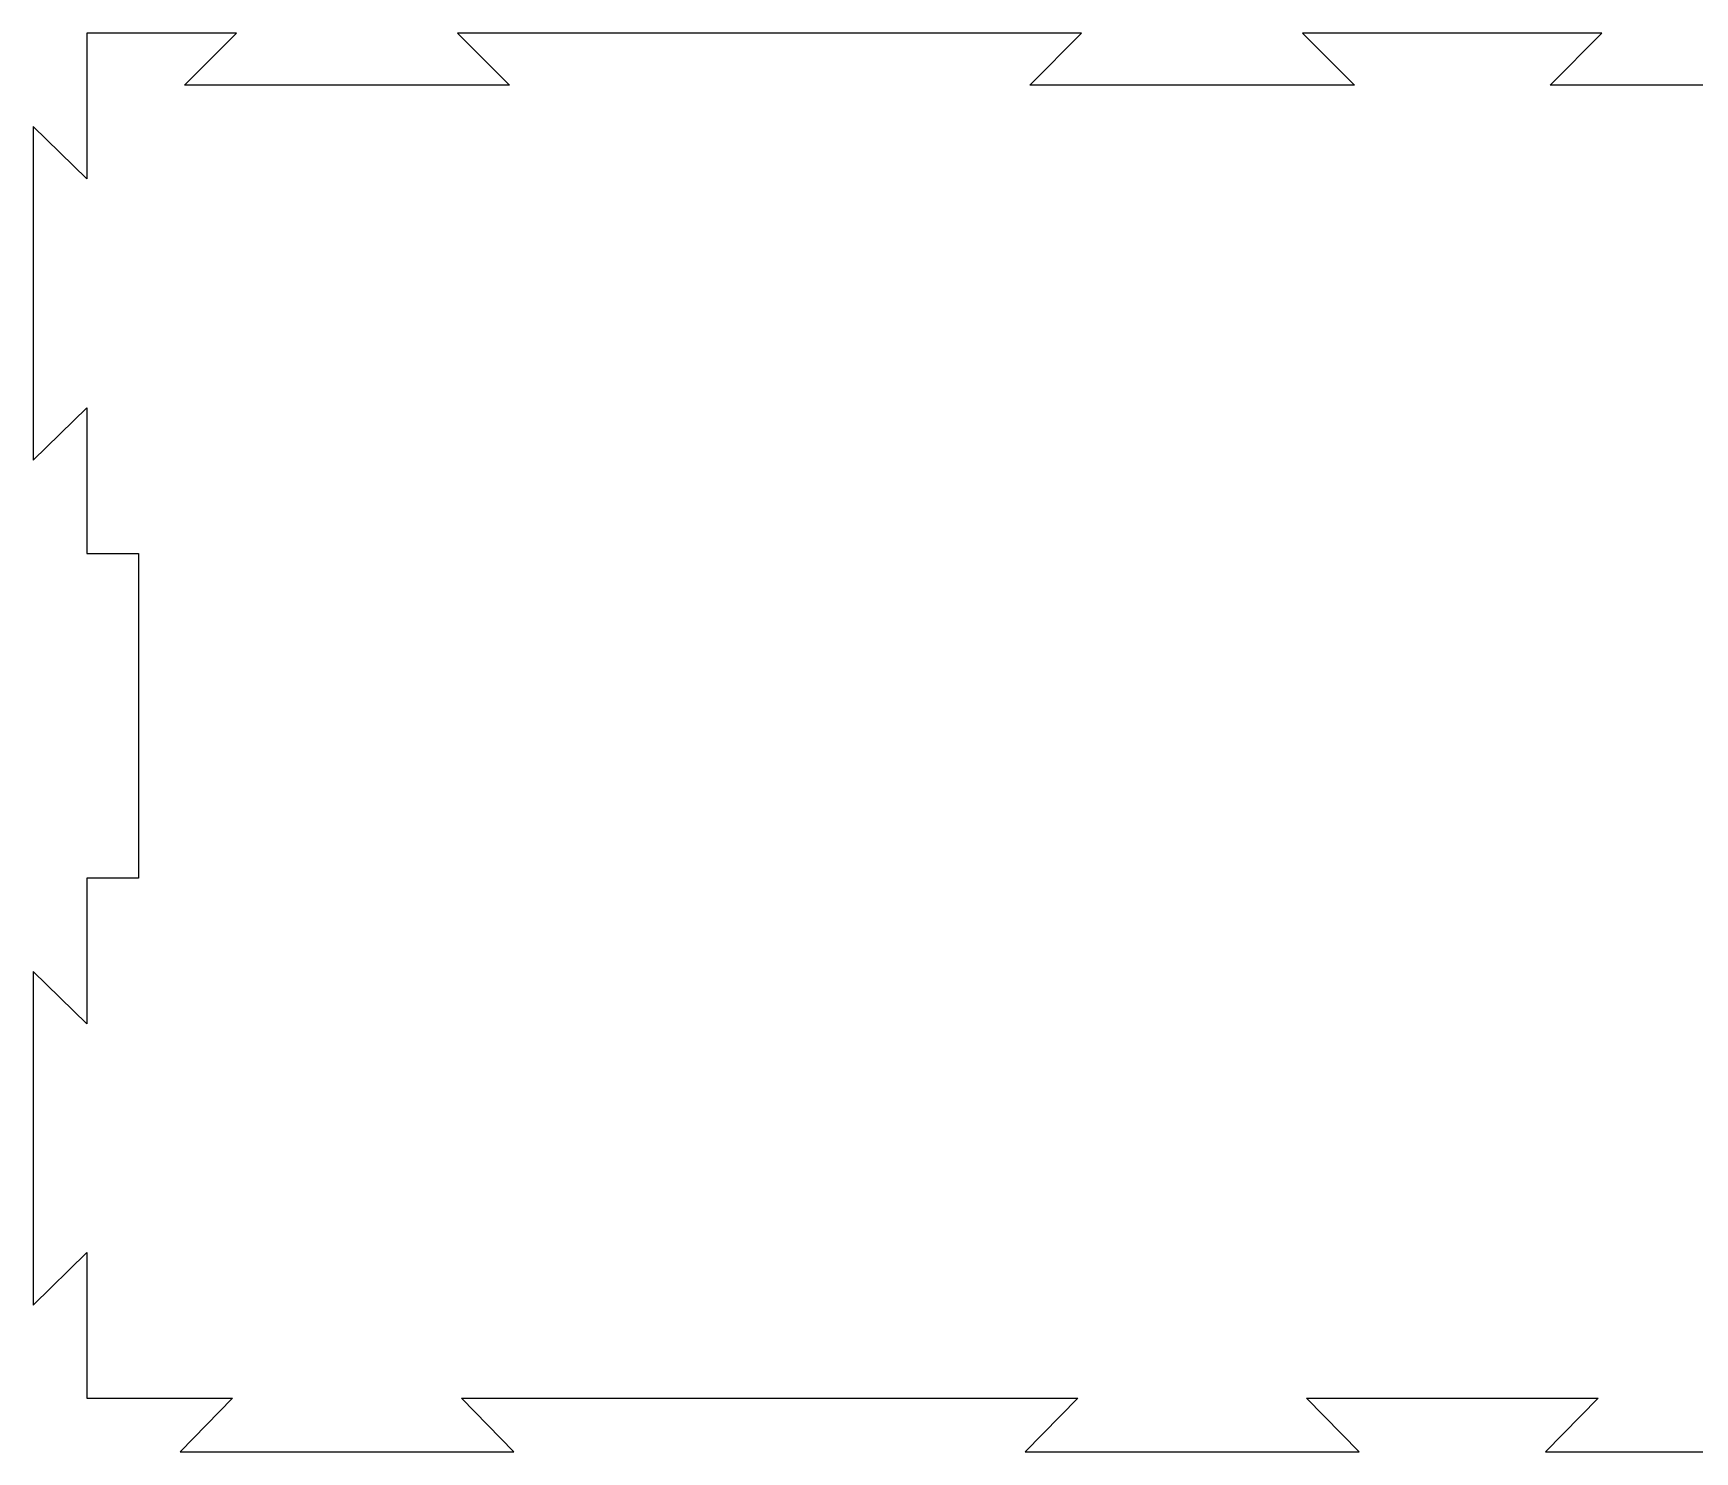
# Model space of a CAD drawing. Extents: x -185 to 185, y -101 to 101.
# Drawn here: x -105.2 to -3.5, y 13.9 to 100.7 of the extents above; entities that cross this region are included whole.
import ezdxf

# ---------------------------------------------------------------- set-up
doc = ezdxf.new("R2010")
doc.units = 0
doc.header["$MEASUREMENT"] = 0
doc.layers.add('LAYER_1', color=7, linetype='CONTINUOUS')

msp = doc.modelspace()

# ---------------------------------------------------------------- linework, layer by layer
at = {"layer": 'LAYER_1'}
for points in [[(-101.9544, 100.7178), (-101.9544, 100.7178), (-101.9544, 91.7983), (-101.9544, 91.7983)], [(-92.7957, 100.7178), (-92.7957, 100.7178), (-101.9544, 100.7178), (-101.9544, 100.7178)], [(-95.9717, 97.5418), (-95.9717, 97.5418), (-92.7957, 100.7178), (-92.7957, 100.7178)], [(-70.1085, 100.7178), (-70.1085, 100.7178), (-79.2672, 100.7178), (-79.2672, 100.7178)], [(-79.2672, 100.7178), (-79.2672, 100.7178), (-76.0916, 97.5418), (-76.0916, 97.5418)], [(-50.2285, 100.7178), (-50.2285, 100.7178), (-70.1085, 100.7178), (-70.1085, 100.7178)], [(-41.0694, 100.7178), (-41.0694, 100.7178), (-50.2285, 100.7178), (-50.2285, 100.7178)], [(-44.2451, 97.5418), (-44.2451, 97.5418), (-41.0694, 100.7178), (-41.0694, 100.7178)], [(-18.3819, 100.7178), (-18.3819, 100.7178), (-27.541, 100.7178), (-27.541, 100.7178)], [(-27.541, 100.7178), (-27.541, 100.7178), (-24.365, 97.5418), (-24.365, 97.5418)], [(-9.2236, 100.7178), (-9.2236, 100.7178), (-18.3819, 100.7178), (-18.3819, 100.7178)], [(-12.3992, 97.5418), (-12.3992, 97.5418), (-9.2236, 100.7178), (-9.2236, 100.7178)], [(-76.0916, 97.5418), (-76.0916, 97.5418), (-95.9717, 97.5418), (-95.9717, 97.5418)], [(-24.365, 97.5418), (-24.365, 97.5418), (-44.2451, 97.5418), (-44.2451, 97.5418)], [(7.4809, 97.5418), (7.4809, 97.5418), (-12.3992, 97.5418), (-12.3992, 97.5418)], [(-101.9544, 91.7983), (-101.9544, 91.7983), (-105.2296, 95.0101), (-105.2296, 95.0101)], [(-105.2296, 95.0101), (-105.2296, 95.0101), (-105.2296, 74.58), (-105.2296, 74.58)], [(-105.2296, 74.58), (-105.2296, 74.58), (-101.9544, 77.7914), (-101.9544, 77.7914)], [(-101.9544, 77.7914), (-101.9544, 77.7914), (-101.9544, 68.8716), (-101.9544, 68.8716)], [(-101.9544, 68.8716), (-101.9544, 68.8716), (-101.9544, 68.8712), (-101.9544, 68.8712)], [(-101.9544, 68.8712), (-101.9544, 68.8712), (-98.7784, 68.8712), (-98.7784, 68.8712)], [(-98.7784, 68.8712), (-98.7784, 68.8712), (-98.7784, 48.9919), (-98.7784, 48.9919)], [(-98.7784, 48.9919), (-98.7784, 48.9919), (-101.9544, 48.9919), (-101.9544, 48.9919)], [(-101.9544, 48.9919), (-101.9544, 48.9919), (-101.9544, 48.9912), (-101.9544, 48.9912)], [(-101.9544, 48.9912), (-101.9544, 48.9912), (-101.9544, 40.0721), (-101.9544, 40.0721)], [(-101.9544, 40.0721), (-101.9544, 40.0721), (-105.2296, 43.2835), (-105.2296, 43.2835)], [(-105.2296, 43.2835), (-105.2296, 43.2835), (-105.2296, 22.8534), (-105.2296, 22.8534)], [(-105.2296, 22.8534), (-105.2296, 22.8534), (-101.9544, 26.0652), (-101.9544, 26.0652)], [(-101.9544, 26.0652), (-101.9544, 26.0652), (-101.9544, 17.1453), (-101.9544, 17.1453)], [(-101.9544, 17.1453), (-101.9544, 17.1453), (-93.0353, 17.1453), (-93.0353, 17.1453)], [(-93.0353, 17.1453), (-93.0353, 17.1453), (-96.2467, 13.8697), (-96.2467, 13.8697)], [(-75.8166, 13.8697), (-75.8166, 13.8697), (-79.028, 17.1453), (-79.028, 17.1453)], [(-79.028, 17.1453), (-79.028, 17.1453), (-70.1085, 17.1453), (-70.1085, 17.1453)], [(-70.1085, 17.1453), (-70.1085, 17.1453), (-50.2285, 17.1453), (-50.2285, 17.1453)], [(-50.2285, 17.1453), (-50.2285, 17.1453), (-41.3086, 17.1453), (-41.3086, 17.1453)], [(-41.3086, 17.1453), (-41.3086, 17.1453), (-44.5201, 13.8697), (-44.5201, 13.8697)], [(-24.0903, 13.8697), (-24.0903, 13.8697), (-27.3017, 17.1453), (-27.3017, 17.1453)], [(-27.3017, 17.1453), (-27.3017, 17.1453), (-18.3819, 17.1453), (-18.3819, 17.1453)], [(-18.3819, 17.1453), (-18.3819, 17.1453), (-9.4628, 17.1453), (-9.4628, 17.1453)], [(-9.4628, 17.1453), (-9.4628, 17.1453), (-12.6743, 13.8697), (-12.6743, 13.8697)], [(-96.2467, 13.8697), (-96.2467, 13.8697), (-75.8166, 13.8697), (-75.8166, 13.8697)], [(-44.5201, 13.8697), (-44.5201, 13.8697), (-24.0903, 13.8697), (-24.0903, 13.8697)], [(-12.6743, 13.8697), (-12.6743, 13.8697), (7.7555, 13.8697), (7.7555, 13.8697)]]:
    msp.add_open_spline(points, degree=3, dxfattribs=at)

doc.saveas('drawing.dxf')
